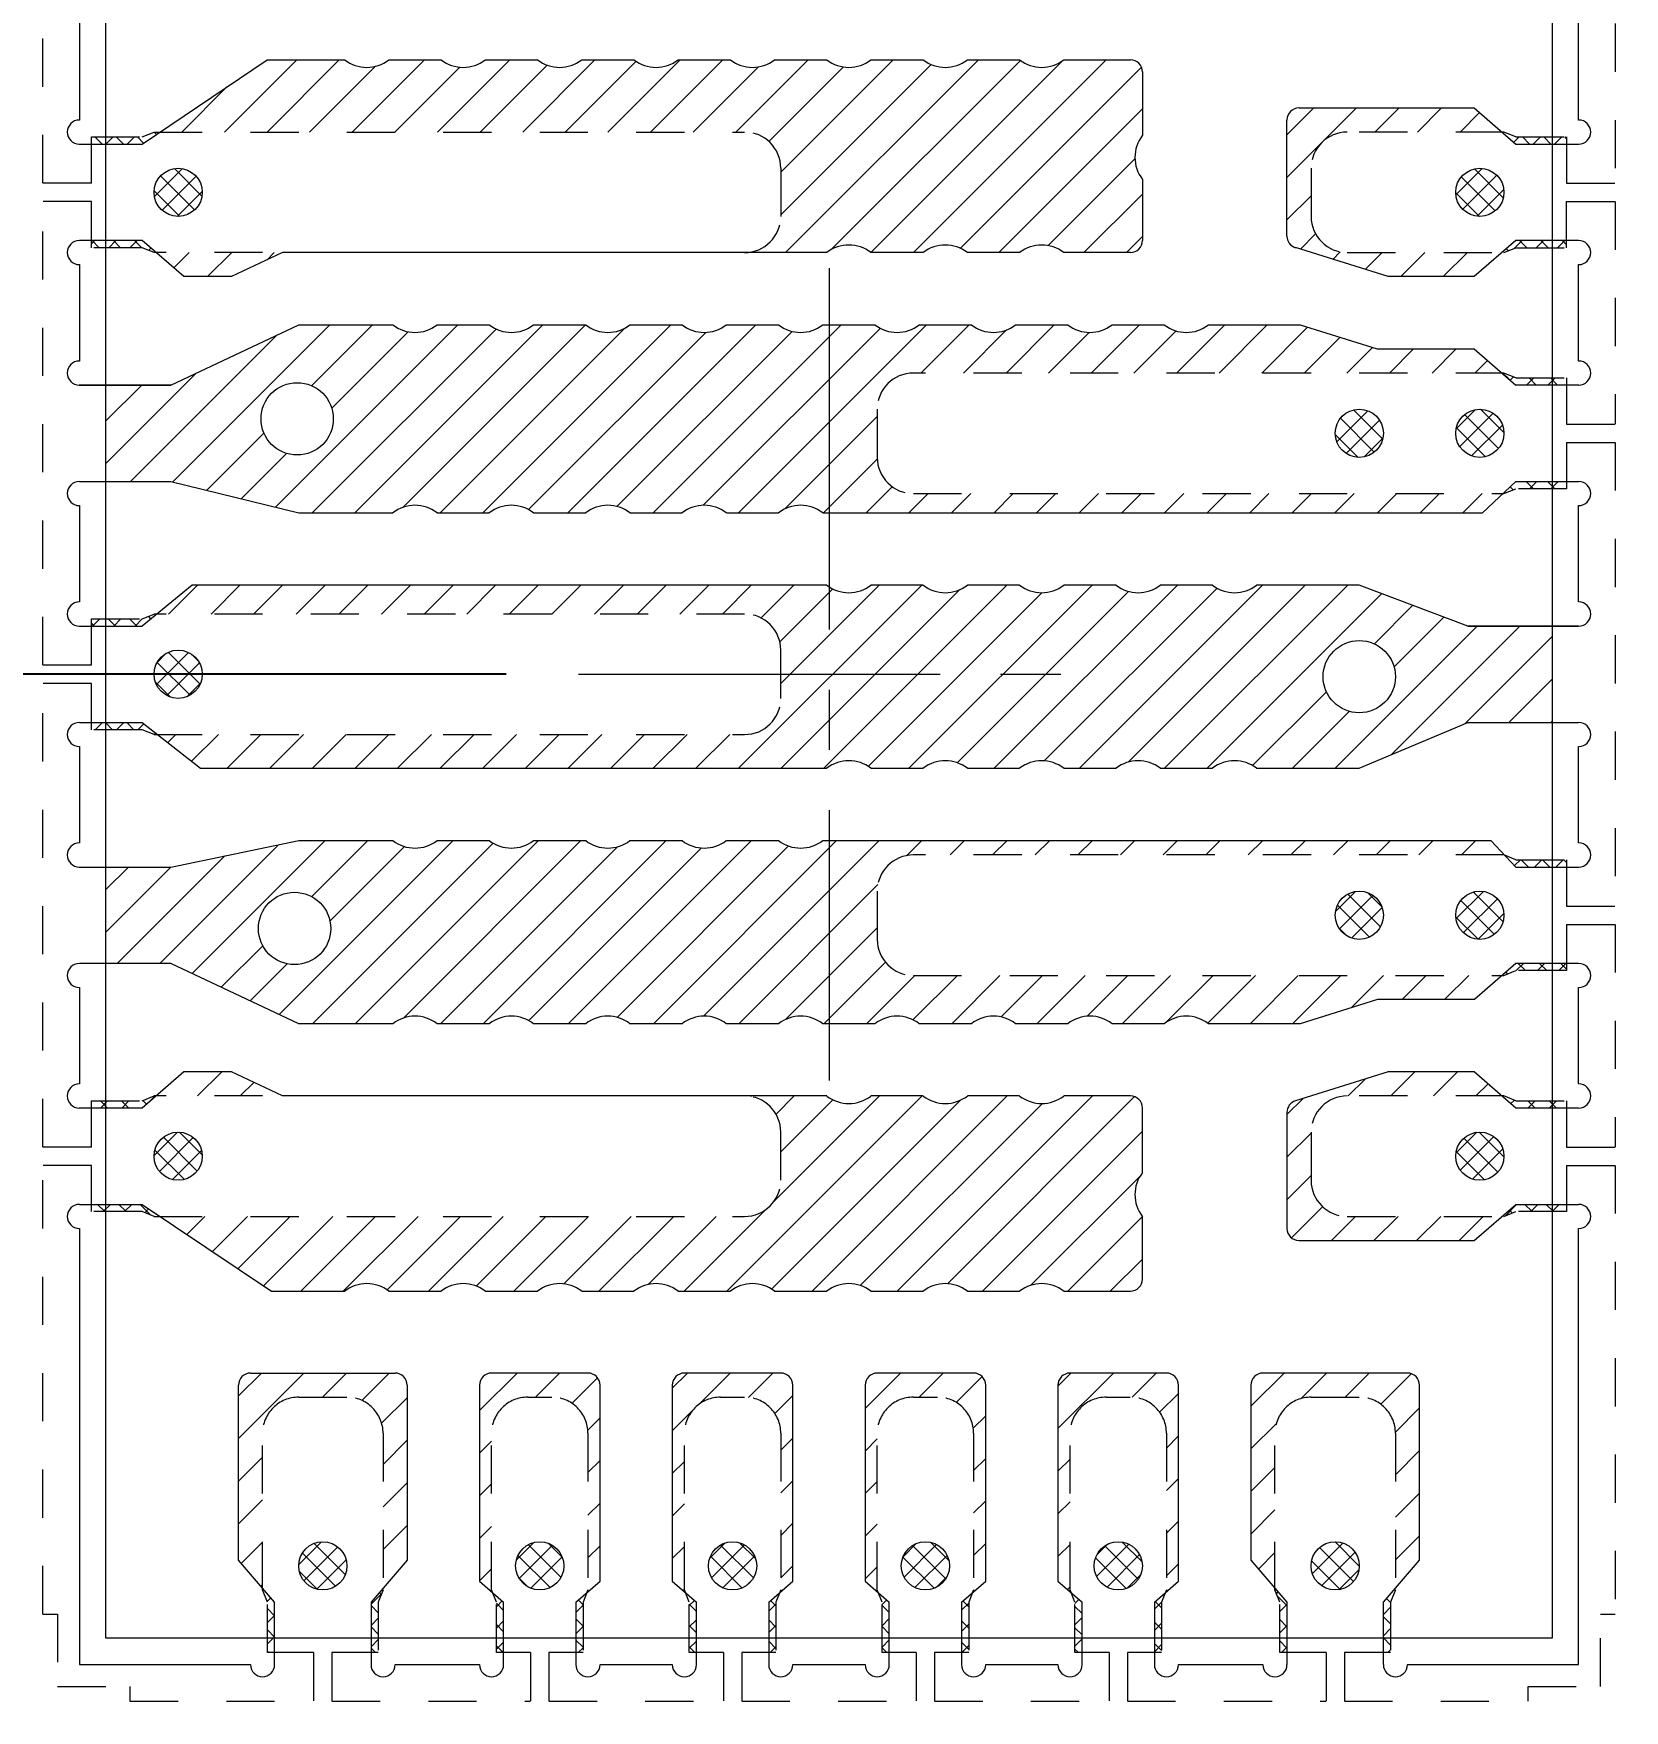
# Model space of a CAD drawing. Extents: x 1532 to 1650, y 120 to 288.
# Drawn here: x 1562.608 to 1565.908, y 214.646 to 218.125 of the extents above; entities that cross this region are included whole.
import ezdxf

# ---------------------------------------------------------------- set-up
doc = ezdxf.new("R2010")
doc.units = 0
doc.header["$MEASUREMENT"] = 0
for name, pattern in [('CENTER', [2, 1.25, -0.25, 0.25, -0.25]), ('CENTER2', [1.125, 0.75, -0.125, 0.125, -0.125]), ('HIDDEN', [0.375, 0.25, -0.125])]:
    doc.linetypes.add(name, pattern=pattern)
for name, color, linetype in [('ETCH', 4, 'Continuous'), ('LFBOTTOM', 4, 'Continuous'), ('LFTOP', 7, 'Continuous'), ('TOP ETCH', 6, 'Continuous'), ('中心线', 1, 'CENTER2'), ('标注', 4, 'Continuous')]:
    doc.layers.add(name, color=color, linetype=linetype)
doc.layers.add('PKG', color=2, linetype='CENTER', lineweight=35)
doc.styles.add('SIMPLEX', font='SIMPLEX')
doc.dimstyles.new('2-0', dxfattribs={"dimtxt": 0.08, "dimasz": 0.12, "dimexe": 0.05, "dimexo": 0.025, "dimgap": 0.025, "dimtad": 0, "dimdec": 3, "dimzin": 1, "dimdsep": 46, "dimtxsty": 'SIMPLEX', "dimcen": 0.05, "dimadec": 0, "dimazin": 0, "dimtfac": 1, "dimtdec": 3, "dimtmove": 0, "dimatfit": 3, "dimfxl": 1, "dimarcsym": 0})

# ---------------------------------------------------------------- blocks, each defined once
blk = doc.blocks.new('*D19')
at = {"layer": 'Defpoints', "color": 0, "transparency": 16777216}
for p in [(1074.8717, -518.0353), (1032.6542, -539.535), (1049.6023, -539.5353)]:
    blk.add_point(p, dxfattribs=at)
at = {"layer": '标注', "color": 0, "lineweight": -2, "transparency": 16777216}
for p, q in [((1033.6542, -539.535), (1032.6542, -539.535)), ((1034.6542, -539.5353), (1033.6542, -539.535)), ((1049.4523, -539.5353), (1034.6542, -539.5353))]:
    blk.add_line(p, q, dxfattribs=at)
at = {"layer": '标注', "color": 0, "lineweight": 0, "transparency": 16777216, "insert": (1028.9327, -539.535), "char_height": 1.5, "attachment_point": 5, "style": 'SIMPLEX'}
blk.add_mtext('21.500', dxfattribs=at)
blk = doc.blocks.new('*D20')
at = {"layer": 'Defpoints', "color": 0, "transparency": 16777216}
for p in [(1074.8717, -518.0353), (1032.6542, -543.835), (1049.6023, -543.8353)]:
    blk.add_point(p, dxfattribs=at)
at = {"layer": '标注', "color": 0, "lineweight": -2, "transparency": 16777216}
for p, q in [((1033.6542, -543.835), (1032.6542, -543.835)), ((1034.6542, -543.8353), (1033.6542, -543.835)), ((1048.6023, -543.8353), (1034.6542, -543.8353))]:
    blk.add_line(p, q, dxfattribs=at)
at = {"layer": '标注', "color": 0, "lineweight": 0, "transparency": 16777216, "insert": (1028.4399, -543.835), "char_height": 1.5, "attachment_point": 5, "style": 'SIMPLEX'}
blk.add_mtext('25.800', dxfattribs=at)

msp = doc.modelspace()

# ---------------------------------------------------------------- hatches: boundary and pattern name
at = {"layer": 'ETCH', "lineweight": 0}
h = msp.add_hatch(dxfattribs=at)
h.set_pattern_fill('ANSI31', color=256, scale=0.5)
h.set_pattern_definition([(45, (-174.51889, -81.7886), (-0.0441941738, 0.0441941738), [])])
h.paths.add_polyline_path([(1562.758, 217.1959), (1562.893, 217.1959), (1563.158, 217.1309), (1563.3534, 217.1309, -0.341037), (1563.4451, 217.1309), (1563.5534, 217.1309, -0.341037), (1563.6451, 217.1309), (1563.7534, 217.1309, -0.341037), (1563.8451, 217.1309), (1563.9534, 217.1309, -0.341037), (1564.0451, 217.1309), (1564.1534, 217.1309, -0.341037), (1564.2451, 217.1309), (1565.6137, 217.1309), (1565.6563, 217.1709), (1564.433, 217.1709, -0.414214), (1564.358, 217.2459), (1564.358, 217.3459, -0.414214), (1564.433, 217.4209), (1565.6541, 217.4209), (1565.5964, 217.4709), (1565.3951, 217.4709), (1565.2353, 217.5209), (1565.0451, 217.5209, -0.341037), (1564.9534, 217.5209), (1564.8451, 217.5209, -0.341037), (1564.7534, 217.5209), (1564.6451, 217.5209, -0.341037), (1564.5534, 217.5209), (1564.4451, 217.5209, -0.341037), (1564.3534, 217.5209), (1564.2451, 217.5209, -0.341037), (1564.1534, 217.5209), (1564.0451, 217.5209, -0.341037), (1563.9534, 217.5209), (1563.8451, 217.5209, -0.341037), (1563.7534, 217.5209), (1563.6451, 217.5209, -0.341037), (1563.5534, 217.5209), (1563.4451, 217.5209, -0.341037), (1563.3534, 217.5209), (1563.158, 217.5209), (1562.893, 217.3959), (1562.758, 217.3959)])
h.paths.add_polyline_path([(1563.2298, 217.3259, 1), (1563.0798, 217.3259, 1)], flags=16)
h.paths.add_polyline_path([(1562.758, 216.1959), (1562.893, 216.1959), (1563.158, 216.0709), (1563.3534, 216.0709, -0.341037), (1563.4451, 216.0709), (1563.5534, 216.0709, -0.341037), (1563.6451, 216.0709), (1563.7534, 216.0709, -0.341037), (1563.8451, 216.0709), (1563.9534, 216.0709, -0.341037), (1564.0451, 216.0709), (1564.1534, 216.0709, -0.341037), (1564.2451, 216.0709), (1564.3534, 216.0709, -0.341037), (1564.4451, 216.0709), (1564.5534, 216.0709, -0.341037), (1564.6451, 216.0709), (1564.7534, 216.0709, -0.341037), (1564.8451, 216.0709), (1564.9534, 216.0709, -0.341037), (1565.0451, 216.0709), (1565.2353, 216.0709), (1565.3957, 216.121), (1565.5967, 216.121), (1565.6542, 216.1709), (1564.433, 216.1709, -0.414214), (1564.358, 216.2459), (1564.358, 216.3459, -0.414214), (1564.433, 216.4209), (1565.658, 216.4209), (1565.6602, 216.42), (1565.631, 216.4509), (1564.2451, 216.4509, -0.341037), (1564.1534, 216.4509), (1564.0451, 216.4509, -0.341037), (1563.9534, 216.4509), (1563.8451, 216.4509, -0.341037), (1563.7534, 216.4509), (1563.6451, 216.4509, -0.341037), (1563.5534, 216.4509), (1563.4451, 216.4509, -0.341037), (1563.3534, 216.4509), (1563.158, 216.4509), (1562.893, 216.3959), (1562.758, 216.3959)])
h.paths.add_polyline_path([(1563.2244, 216.2685, 1), (1563.0744, 216.2685, 1)], flags=16)
h.paths.add_polyline_path([(1564.083, 216.9209, -0.414214), (1564.158, 216.8459), (1564.158, 216.7459, -0.414214), (1564.083, 216.6709), (1562.8649, 216.6709), (1562.9542, 216.6009), (1564.2534, 216.6009, -0.341037), (1564.3451, 216.6009), (1564.4534, 216.6009, -0.341037), (1564.5451, 216.6009), (1564.6534, 216.6009, -0.341037), (1564.7451, 216.6009), (1564.8534, 216.6009, -0.341037), (1564.9451, 216.6009), (1565.0534, 216.6009, -0.341037), (1565.1451, 216.6009), (1565.358, 216.6009), (1565.583, 216.6959), (1565.758, 216.6959), (1565.758, 216.8959), (1565.583, 216.8959), (1565.358, 216.9809), (1565.1451, 216.9809, -0.341037), (1565.0534, 216.9809), (1564.9451, 216.9809, -0.341037), (1564.8534, 216.9809), (1564.7451, 216.9809, -0.341037), (1564.6534, 216.9809), (1564.5451, 216.9809, -0.341037), (1564.4534, 216.9809), (1564.3451, 216.9809, -0.341037), (1564.2534, 216.9809), (1562.9369, 216.9809), (1562.8636, 216.9209)])
h.paths.add_polyline_path([(1565.283, 216.7909, -0.999999), (1565.433, 216.7909, -0.999999)], flags=16)
h.paths.add_polyline_path([(1563.1015, 215.5159), (1563.2534, 215.5159, -0.341037), (1563.3451, 215.5159), (1563.4534, 215.5159, -0.341037), (1563.5451, 215.5159), (1563.6534, 215.5159, -0.341037), (1563.7451, 215.5159), (1563.8534, 215.5159, -0.341037), (1563.9451, 215.5159), (1564.0534, 215.5159, -0.341037), (1564.1451, 215.5159), (1564.2534, 215.5159, -0.341037), (1564.3451, 215.5159), (1564.4534, 215.5159, -0.341037), (1564.5451, 215.5159), (1564.6534, 215.5159, -0.341037), (1564.7451, 215.5159), (1564.8832, 215.5159, 0.414214), (1564.9082, 215.5409), (1564.9082, 215.6704, -0.341037), (1564.9082, 215.7621), (1564.9082, 215.8959, 0.414214), (1564.8832, 215.9209), (1564.7451, 215.9209, -0.341037), (1564.6534, 215.9209), (1564.5451, 215.9209, -0.341037), (1564.4534, 215.9209), (1564.3451, 215.9209, -0.341037), (1564.2534, 215.9209), (1564.083, 215.9209, -0.414214), (1564.158, 215.8459), (1564.158, 215.7459, -0.414214), (1564.083, 215.6709), (1562.8703, 215.6709)])
h.paths.add_polyline_path([(1564.083, 217.9209, -0.414214), (1564.158, 217.8459), (1564.158, 217.7459, -0.413866), (1564.0831, 217.6709), (1564.2534, 217.6709, -0.341037), (1564.3451, 217.6709), (1564.4534, 217.6709, -0.341037), (1564.5451, 217.6709), (1564.6534, 217.6709, -0.341037), (1564.7451, 217.6709), (1564.8832, 217.6709, 0.414214), (1564.9082, 217.6959), (1564.9082, 217.8225, -0.341037), (1564.9082, 217.9142), (1564.9082, 218.0459, 0.414214), (1564.8832, 218.0709), (1564.7451, 218.0709, -0.341037), (1564.6534, 218.0709), (1564.5451, 218.0709, -0.341037), (1564.4534, 218.0709), (1564.3451, 218.0709, -0.341037), (1564.2534, 218.0709), (1564.1451, 218.0709, -0.341037), (1564.0534, 218.0709), (1563.9451, 218.0709, -0.341037), (1563.8534, 218.0709), (1563.7451, 218.0709, -0.341037), (1563.6534, 218.0709), (1563.5451, 218.0709, -0.341037), (1563.4534, 218.0709), (1563.3451, 218.0709, -0.341037), (1563.2534, 218.0709), (1563.0928, 218.0709), (1562.8701, 217.9209)])
h.paths.add_polyline_path([(1563.033, 218.2709, 0.414214), (1563.058, 218.2459), (1563.358, 218.2459, 0.414214), (1563.383, 218.2709), (1563.383, 218.6343), (1563.333, 218.692), (1563.333, 218.3709, -0.414214), (1563.258, 218.2959), (1563.158, 218.2959, -0.414214), (1563.083, 218.3709), (1563.083, 218.692), (1563.033, 218.6343)])
h.paths.add_polyline_path([(1565.133, 218.2709, 0.414214), (1565.158, 218.2459), (1565.458, 218.2459, 0.414214), (1565.483, 218.2709), (1565.483, 218.6343), (1565.433, 218.692), (1565.433, 218.3709, -0.414214), (1565.358, 218.2959), (1565.258, 218.2959, -0.414214), (1565.183, 218.3709), (1565.183, 218.692), (1565.133, 218.6343)])
h.paths.add_polyline_path([(1565.208, 217.9459), (1565.208, 217.7049, 0.327981), (1565.2255, 217.6811), (1565.418, 217.6209), (1565.5964, 217.6209), (1565.6541, 217.6709), (1565.333, 217.6709, -0.414214), (1565.258, 217.7459), (1565.258, 217.8459, -0.414214), (1565.333, 217.9209), (1565.6541, 217.9209), (1565.5964, 217.9709), (1565.233, 217.9709, 0.414214)])
h.paths.add_polyline_path([(1565.208, 215.8868), (1565.208, 215.6459, 0.414214), (1565.233, 215.6209), (1565.5964, 215.6209), (1565.6541, 215.6709), (1565.333, 215.6709, -0.414214), (1565.258, 215.7459), (1565.258, 215.8459, -0.414214), (1565.333, 215.9209), (1565.6541, 215.9209), (1565.5964, 215.9709), (1565.418, 215.9709), (1565.2255, 215.9107, 0.327981)])
h.paths.add_polyline_path([(1565.133, 215.3209), (1565.133, 214.9575), (1565.183, 214.8997), (1565.183, 215.2209, -0.414214), (1565.258, 215.2959), (1565.358, 215.2959, -0.414214), (1565.433, 215.2209), (1565.433, 214.8997), (1565.483, 214.9575), (1565.483, 215.3209, 0.414214), (1565.458, 215.3459), (1565.158, 215.3459, 0.414214)])
h.paths.add_polyline_path([(1563.033, 215.3209), (1563.033, 214.9575), (1563.083, 214.8997), (1563.083, 215.2209, -0.414214), (1563.158, 215.2959), (1563.258, 215.2959, -0.414214), (1563.333, 215.2209), (1563.333, 214.8997), (1563.383, 214.9575), (1563.383, 215.3209, 0.414214), (1563.358, 215.3459), (1563.058, 215.3459, 0.414214)])
h.paths.add_polyline_path([(1563.933, 218.2709, 0.414214), (1563.958, 218.2459), (1564.158, 218.2459, 0.414214), (1564.183, 218.2709), (1564.183, 218.6776), (1564.1559, 218.701), (1564.158, 218.6959), (1564.158, 218.3709, -0.414214), (1564.083, 218.2959), (1564.033, 218.2959, -0.414214), (1563.958, 218.3709), (1563.958, 218.6959), (1563.96, 218.701), (1563.933, 218.6776)])
h.paths.add_polyline_path([(1564.333, 218.2709, 0.414214), (1564.358, 218.2459), (1564.558, 218.2459, 0.414214), (1564.583, 218.2709), (1564.583, 218.6776), (1564.5559, 218.701), (1564.558, 218.6959), (1564.558, 218.3709, -0.414214), (1564.483, 218.2959), (1564.433, 218.2959, -0.414214), (1564.358, 218.3709), (1564.358, 218.6959), (1564.36, 218.701), (1564.333, 218.6776)])
h.paths.add_polyline_path([(1564.333, 215.3209), (1564.333, 214.9142), (1564.36, 214.8907), (1564.358, 214.8959), (1564.358, 215.2209, -0.414214), (1564.433, 215.2959), (1564.483, 215.2959, -0.414214), (1564.558, 215.2209), (1564.558, 214.8959), (1564.5559, 214.8907), (1564.583, 214.9142), (1564.583, 215.3209, 0.414214), (1564.558, 215.3459), (1564.358, 215.3459, 0.414214)])
h.paths.add_polyline_path([(1563.533, 218.6776), (1563.533, 218.2709, 0.414214), (1563.558, 218.2459), (1563.758, 218.2459, 0.414214), (1563.783, 218.2709), (1563.783, 218.6776), (1563.7559, 218.701), (1563.758, 218.6959), (1563.758, 218.3709, -0.414214), (1563.683, 218.2959), (1563.633, 218.2959, -0.414214), (1563.558, 218.3709), (1563.558, 218.6959), (1563.56, 218.701)])
h.paths.add_polyline_path([(1564.733, 218.2709, 0.414214), (1564.758, 218.2459), (1564.958, 218.2459, 0.414214), (1564.983, 218.2709), (1564.983, 218.6776), (1564.9559, 218.701), (1564.958, 218.6959), (1564.958, 218.3709, -0.414214), (1564.883, 218.2959), (1564.833, 218.2959, -0.414214), (1564.758, 218.3709), (1564.758, 218.6959), (1564.76, 218.701), (1564.733, 218.6776)])
h.paths.add_polyline_path([(1564.733, 215.3209), (1564.733, 214.9142), (1564.76, 214.8907), (1564.758, 214.8959), (1564.758, 215.2209, -0.414214), (1564.833, 215.2959), (1564.883, 215.2959, -0.414214), (1564.958, 215.2209), (1564.958, 214.8959), (1564.9559, 214.8907), (1564.983, 214.9142), (1564.983, 215.3209, 0.414214), (1564.958, 215.3459), (1564.758, 215.3459, 0.414214)])
h.paths.add_polyline_path([(1563.933, 215.3209), (1563.933, 214.9142), (1563.96, 214.8907), (1563.958, 214.8959), (1563.958, 215.2209, -0.414214), (1564.033, 215.2959), (1564.083, 215.2959, -0.414214), (1564.158, 215.2209), (1564.158, 214.8959), (1564.1559, 214.8907), (1564.183, 214.9142), (1564.183, 215.3209, 0.414214), (1564.158, 215.3459), (1563.958, 215.3459, 0.414214)])
h.paths.add_polyline_path([(1563.533, 215.3209), (1563.533, 214.9142), (1563.56, 214.8907), (1563.558, 214.8959), (1563.558, 215.2209, -0.414214), (1563.633, 215.2959), (1563.683, 215.2959, -0.414214), (1563.758, 215.2209), (1563.758, 214.8959), (1563.7559, 214.8907), (1563.783, 214.9142), (1563.783, 215.3209, 0.414214), (1563.758, 215.3459), (1563.558, 215.3459, 0.414214)])
h.paths.add_polyline_path([(1562.9196, 217.6209), (1563.0184, 217.6209), (1563.1244, 217.6709), (1562.8619, 217.6709)])
h.paths.add_polyline_path([(1563.1244, 215.9209), (1563.0184, 215.9709), (1562.9196, 215.9709), (1562.8619, 215.9209), (1563.1244, 215.9209)])
at = {"layer": 'TOP ETCH', "lineweight": 0}
h = msp.add_hatch(dxfattribs=at)
h.set_pattern_fill('ANSI37', color=6, scale=0.25)
h.set_pattern_definition([(45, (-174.51889, -81.7886), (-0.0220970869, 0.0220970869), []), (135, (-174.51889, -81.7886), (-0.0220970869, -0.0220970869), [])])
h.paths.add_polyline_path([(1562.728, 216.6809), (1562.833, 216.6809), (1562.858, 216.6709), (1562.8649, 216.6709), (1562.833, 216.6959), (1562.728, 216.6959)])
h.paths.add_polyline_path([(1563.083, 214.8959), (1563.093, 214.8709), (1563.093, 214.7659), (1563.108, 214.7659), (1563.108, 214.8709), (1563.083, 214.8997)])
h.paths.add_polyline_path([(1565.423, 214.7659), (1565.423, 214.8709), (1565.433, 214.8959), (1565.433, 214.8997), (1565.408, 214.8709), (1565.408, 214.7659)])
h.paths.add_polyline_path([(1565.408, 218.7209), (1565.433, 218.692), (1565.433, 218.6959), (1565.423, 218.7209), (1565.423, 218.8259), (1565.408, 218.8259)])
h.paths.add_polyline_path([(1563.108, 218.7209), (1563.108, 218.8259), (1563.093, 218.8259), (1563.093, 218.7209), (1563.083, 218.6959), (1563.083, 218.692)])
h.paths.add_polyline_path([(1562.833, 217.8959), (1562.8701, 217.9209), (1562.858, 217.9209), (1562.833, 217.9109), (1562.728, 217.9109), (1562.728, 217.8959)])
h.paths.add_polyline_path([(1562.728, 215.6809), (1562.833, 215.6809), (1562.858, 215.6709), (1562.8703, 215.6709), (1562.833, 215.6959), (1562.728, 215.6959)])
h.paths.add_polyline_path([(1562.833, 216.8959), (1562.8636, 216.9209), (1562.858, 216.9209), (1562.833, 216.9109), (1562.728, 216.9109), (1562.728, 216.8959), (1562.833, 216.8959)])
h.paths.add_polyline_path([(1565.683, 215.8959), (1565.788, 215.8959), (1565.788, 215.9109), (1565.683, 215.9109), (1565.658, 215.9209), (1565.6541, 215.9209)])
h.paths.add_polyline_path([(1565.658, 217.6709), (1565.683, 217.6809), (1565.788, 217.6809), (1565.788, 217.6959), (1565.683, 217.6959), (1565.6541, 217.6709)])
h.paths.add_polyline_path([(1562.728, 217.6809), (1562.833, 217.6809), (1562.858, 217.6709), (1562.8619, 217.6709), (1562.833, 217.6959), (1562.728, 217.6959)])
h.paths.add_polyline_path([(1562.833, 215.8959), (1562.8619, 215.9209), (1562.858, 215.9209), (1562.833, 215.9109), (1562.728, 215.9109), (1562.728, 215.8959)])
h.paths.add_polyline_path([(1563.323, 214.7659), (1563.323, 214.8709), (1563.333, 214.8959), (1563.333, 214.8997), (1563.308, 214.8709), (1563.308, 214.7659)])
h.paths.add_polyline_path([(1565.658, 215.6709), (1565.683, 215.6809), (1565.788, 215.6809), (1565.788, 215.6959), (1565.683, 215.6959), (1565.6541, 215.6709)])
h.paths.add_polyline_path([(1565.183, 214.8959), (1565.193, 214.8709), (1565.193, 214.7659), (1565.208, 214.7659), (1565.208, 214.8709), (1565.183, 214.8997)])
h.paths.add_polyline_path([(1565.658, 216.1709), (1565.683, 216.1809), (1565.788, 216.1809), (1565.788, 216.1959), (1565.683, 216.1959), (1565.6542, 216.1709)])
h.paths.add_polyline_path([(1565.683, 217.3959), (1565.788, 217.3959), (1565.788, 217.4109), (1565.683, 217.4109), (1565.658, 217.4209), (1565.6541, 217.4209)])
h.paths.add_polyline_path([(1565.683, 217.8959), (1565.788, 217.8959), (1565.788, 217.9109), (1565.683, 217.9109), (1565.658, 217.9209), (1565.6541, 217.9209)])
h.paths.add_polyline_path([(1565.658, 217.1709), (1565.683, 217.1809), (1565.788, 217.1809), (1565.788, 217.1959), (1565.683, 217.1959), (1565.6563, 217.1709)])
h.paths.add_polyline_path([(1565.208, 218.7209), (1565.208, 218.8259), (1565.193, 218.8259), (1565.193, 218.7209), (1565.183, 218.6959), (1565.183, 218.692)])
h.paths.add_polyline_path([(1563.308, 218.7209), (1563.333, 218.692), (1563.333, 218.6959), (1563.323, 218.7209), (1563.323, 218.8259), (1563.308, 218.8259)])
h.paths.add_polyline_path([(1565.683, 216.3959), (1565.788, 216.3959), (1565.788, 216.4109), (1565.683, 216.4109), (1565.6602, 216.42)])
h.paths.add_polyline_path([(1563.748, 214.7659), (1563.748, 214.8709), (1563.7559, 214.8907), (1563.733, 214.8709), (1563.733, 214.7659)])
h.paths.add_polyline_path([(1564.368, 214.8709), (1564.368, 214.7659), (1564.383, 214.7659), (1564.383, 214.8709), (1564.36, 214.8907)])
h.paths.add_polyline_path([(1564.768, 214.8709), (1564.768, 214.7659), (1564.783, 214.7659), (1564.783, 214.8709), (1564.76, 214.8907)])
h.paths.add_polyline_path([(1564.948, 214.7659), (1564.948, 214.8709), (1564.9559, 214.8907), (1564.933, 214.8709), (1564.933, 214.7659)])
h.paths.add_polyline_path([(1564.933, 218.7209), (1564.9559, 218.701), (1564.948, 218.7209), (1564.948, 218.8259), (1564.933, 218.8259), (1564.933, 218.7209)])
h.paths.add_polyline_path([(1563.568, 214.8709), (1563.568, 214.7659), (1563.583, 214.7659), (1563.583, 214.8709), (1563.56, 214.8907)])
h.paths.add_polyline_path([(1564.783, 218.7209), (1564.783, 218.8259), (1564.768, 218.8259), (1564.768, 218.7209), (1564.76, 218.701)])
h.paths.add_polyline_path([(1564.148, 214.7659), (1564.148, 214.8709), (1564.1559, 214.8907), (1564.133, 214.8709), (1564.133, 214.7659)])
h.paths.add_polyline_path([(1563.968, 214.8709), (1563.968, 214.7659), (1563.983, 214.7659), (1563.983, 214.8709), (1563.96, 214.8907)])
h.paths.add_polyline_path([(1564.133, 218.7209), (1564.1559, 218.701), (1564.148, 218.7209), (1564.148, 218.8259), (1564.133, 218.8259)])
h.paths.add_polyline_path([(1563.733, 218.7209), (1563.7559, 218.701), (1563.748, 218.7209), (1563.748, 218.8259), (1563.733, 218.8259)])
h.paths.add_polyline_path([(1564.548, 214.7659), (1564.548, 214.8709), (1564.5559, 214.8907), (1564.533, 214.8709), (1564.533, 214.7659)])
h.paths.add_polyline_path([(1564.383, 218.7209), (1564.383, 218.8259), (1564.368, 218.8259), (1564.368, 218.7209), (1564.36, 218.701)])
h.paths.add_polyline_path([(1563.583, 218.7209), (1563.583, 218.8259), (1563.568, 218.8259), (1563.568, 218.7209), (1563.56, 218.701)])
h.paths.add_polyline_path([(1564.533, 218.7209), (1564.5559, 218.701), (1564.548, 218.7209), (1564.548, 218.8259), (1564.533, 218.8259)])
h.paths.add_polyline_path([(1563.983, 218.7209), (1563.983, 218.8259), (1563.968, 218.8259), (1563.968, 218.7209), (1563.96, 218.701)])
h = msp.add_hatch(dxfattribs=at)
h.set_pattern_fill('ANSI37', color=6, scale=0.25)
h.set_pattern_definition([(45, (1308.239652, 214.544428), (-0.022097087, 0.022097087), []), (135, (1308.239652, 214.544428), (-0.022097087, -0.022097087), [])])
h.paths.add_polyline_path([(1565.658, 217.7959, 1), (1565.558, 217.7959, 1)])
h.paths.add_polyline_path([(1565.658, 217.2959, 1), (1565.558, 217.2959, 1)])
h.paths.add_polyline_path([(1565.408, 217.2959, 1), (1565.308, 217.2959, 1)])
h.paths.add_polyline_path([(1565.658, 216.2959, 1), (1565.558, 216.2959, 1)])
h.paths.add_polyline_path([(1563.258, 218.6459, 1), (1563.158, 218.6459, 1)])
h.paths.add_polyline_path([(1564.108, 218.6459, 1), (1564.008, 218.6459, 1)])
h.paths.add_polyline_path([(1564.508, 218.6459, 1), (1564.408, 218.6459, 1)])
h.paths.add_polyline_path([(1562.958, 217.7959, 1), (1562.858, 217.7959, 1)])
h.paths.add_polyline_path([(1565.408, 216.2959, 1), (1565.308, 216.2959, 1)])
h.paths.add_polyline_path([(1564.108, 214.9459, 1), (1564.008, 214.9459, 1)])
h.paths.add_polyline_path([(1564.508, 214.9459, 1), (1564.408, 214.9459, 1)])
h.paths.add_polyline_path([(1563.708, 218.6459, 1), (1563.608, 218.6459, 1)])
h.paths.add_polyline_path([(1564.908, 218.6459, 1), (1564.808, 218.6459, 1)])
h.paths.add_polyline_path([(1565.358, 218.6459, 1), (1565.258, 218.6459, 1)])
h.paths.add_polyline_path([(1564.908, 214.9459, 1), (1564.808, 214.9459, 1)])
h.paths.add_polyline_path([(1562.958, 216.7959, 1), (1562.858, 216.7959, 1)])
h.paths.add_polyline_path([(1565.358, 214.9459, 1), (1565.258, 214.9459, 1)])
h.paths.add_polyline_path([(1565.658, 215.7959, 1), (1565.558, 215.7959, 1)])
h.paths.add_polyline_path([(1562.958, 215.7959, 1), (1562.858, 215.7959, 1)])
h.paths.add_polyline_path([(1563.708, 214.9459, 1), (1563.608, 214.9459, 1)])
h.paths.add_polyline_path([(1563.258, 214.9459, 1), (1563.158, 214.9459, 1)])

# ---------------------------------------------------------------- linework, layer by layer
at = {"layer": 'LFBOTTOM', "linetype": 'HIDDEN', "lineweight": 0, "ltscale": 0.2}
for p, q in [((1562.627, 217.8149), (1562.627, 218.7459)), ((1565.889, 218.7459), (1565.889, 217.8149)), ((1562.833, 217.9109), (1562.858, 217.9209)), ((1562.858, 217.9209), (1564.083, 217.9209)), ((1565.658, 217.9209), (1565.333, 217.9209)), ((1565.683, 217.9109), (1565.658, 217.9209)), ((1564.158, 217.8459), (1564.158, 217.7459)), ((1565.258, 217.8459), (1565.258, 217.7459)), ((1562.728, 217.8149), (1562.627, 217.8149)), ((1565.788, 217.8149), (1565.889, 217.8149)), ((1562.627, 216.8149), (1562.627, 217.7769)), ((1562.728, 217.7769), (1562.627, 217.7769)), ((1565.788, 217.7769), (1565.889, 217.7769)), ((1565.889, 217.7769), (1565.889, 217.3149)), ((1562.858, 217.6709), (1562.833, 217.6809)), ((1565.658, 217.6709), (1565.683, 217.6809)), ((1564.083, 217.6709), (1562.858, 217.6709)), ((1565.333, 217.6709), (1565.658, 217.6709)), ((1565.658, 217.4209), (1564.433, 217.4209)), ((1565.683, 217.4109), (1565.658, 217.4209)), ((1564.358, 217.3459), (1564.358, 217.2459)), ((1565.788, 217.3149), (1565.889, 217.3149)), ((1565.788, 217.2769), (1565.889, 217.2769)), ((1565.889, 217.2769), (1565.889, 216.3149)), ((1564.433, 217.1709), (1565.658, 217.1709)), ((1565.658, 217.1709), (1565.683, 217.1809)), ((1562.833, 216.9109), (1562.858, 216.9209)), ((1564.083, 216.9209), (1562.858, 216.9209)), ((1564.158, 216.7459), (1564.158, 216.8459)), ((1562.728, 216.8149), (1562.627, 216.8149)), ((1562.627, 215.8149), (1562.627, 216.7769)), ((1562.728, 216.7769), (1562.627, 216.7769)), ((1562.858, 216.6709), (1562.833, 216.6809)), ((1562.858, 216.6709), (1564.083, 216.6709)), ((1565.658, 216.4209), (1564.433, 216.4209)), ((1565.683, 216.4109), (1565.658, 216.4209)), ((1564.358, 216.3459), (1564.358, 216.2459)), ((1565.788, 216.3149), (1565.889, 216.3149)), ((1565.788, 216.2769), (1565.889, 216.2769)), ((1565.889, 216.2769), (1565.889, 215.8149)), ((1565.658, 216.1709), (1565.683, 216.1809)), ((1564.433, 216.1709), (1565.658, 216.1709)), ((1562.833, 215.9109), (1562.858, 215.9209)), ((1564.083, 215.9209), (1562.858, 215.9209)), ((1565.658, 215.9209), (1565.333, 215.9209)), ((1565.683, 215.9109), (1565.658, 215.9209)), ((1564.158, 215.7459), (1564.158, 215.8459)), ((1565.258, 215.8459), (1565.258, 215.7459)), ((1562.728, 215.8149), (1562.627, 215.8149)), ((1562.728, 215.8149), (1562.627, 215.8149)), ((1565.788, 215.8149), (1565.889, 215.8149)), ((1562.627, 214.8459), (1562.627, 215.7769)), ((1562.728, 215.7769), (1562.627, 215.7769)), ((1562.728, 215.7769), (1562.627, 215.7769)), ((1565.788, 215.7769), (1565.889, 215.7769)), ((1565.889, 215.7769), (1565.889, 214.8459)), ((1562.858, 215.6709), (1562.833, 215.6809)), ((1562.858, 215.6709), (1564.083, 215.6709)), ((1565.333, 215.6709), (1565.658, 215.6709)), ((1565.658, 215.6709), (1565.683, 215.6809)), ((1563.189, 214.7659), (1563.189, 214.6649)), ((1563.227, 214.7659), (1563.227, 214.6649)), ((1563.639, 214.7659), (1563.639, 214.6649)), ((1563.677, 214.7659), (1563.677, 214.6649)), ((1564.039, 214.7659), (1564.039, 214.6649)), ((1564.077, 214.7659), (1564.077, 214.6649)), ((1564.439, 214.7659), (1564.439, 214.6649)), ((1564.477, 214.7659), (1564.477, 214.6649)), ((1564.839, 214.7659), (1564.839, 214.6649)), ((1564.877, 214.7659), (1564.877, 214.6649)), ((1565.289, 214.7659), (1565.289, 214.6649)), ((1565.327, 214.7659), (1565.327, 214.6649)), ((1562.808, 214.6649), (1563.189, 214.6649)), ((1563.227, 214.6649), (1563.639, 214.6649)), ((1563.677, 214.6649), (1564.039, 214.6649)), ((1564.077, 214.6649), (1564.439, 214.6649)), ((1564.477, 214.6649), (1564.839, 214.6649)), ((1564.877, 214.6649), (1565.289, 214.6649)), ((1565.327, 214.6649), (1565.708, 214.6649))]:
    msp.add_line(p, q, dxfattribs=at)
for points in [[(1562.728, 217.8149), (1562.728, 217.9109), (1562.833, 217.9109)], [(1565.683, 217.9109), (1565.788, 217.9109), (1565.788, 217.8149)], [(1562.833, 217.6809), (1562.728, 217.6809), (1562.728, 217.7769)], [(1565.683, 217.6809), (1565.788, 217.6809), (1565.788, 217.7769)], [(1565.683, 217.4109), (1565.788, 217.4109), (1565.788, 217.3149)], [(1565.788, 217.2769), (1565.788, 217.1809), (1565.683, 217.1809)], [(1562.728, 216.8149), (1562.728, 216.9109), (1562.833, 216.9109)], [(1562.833, 216.6809), (1562.728, 216.6809), (1562.728, 216.7769)], [(1565.683, 216.4109), (1565.788, 216.4109), (1565.788, 216.3149)], [(1565.788, 216.2769), (1565.788, 216.1809), (1565.683, 216.1809)], [(1562.728, 215.8149), (1562.728, 215.9109), (1562.833, 215.9109)], [(1565.683, 215.9109), (1565.788, 215.9109), (1565.788, 215.8149)], [(1562.833, 215.6809), (1562.728, 215.6809), (1562.728, 215.7769)], [(1565.788, 215.7769), (1565.788, 215.6809), (1565.683, 215.6809)], [(1562.627, 214.8459), (1562.658, 214.8459), (1562.658, 214.6959), (1562.808, 214.6959), (1562.808, 214.6649)], [(1565.708, 214.6649), (1565.708, 214.6959), (1565.858, 214.6959), (1565.858, 214.8459), (1565.889, 214.8459)]]:
    msp.add_lwpolyline(points, dxfattribs=at)
for points in [[(1563.189, 214.7659), (1563.093, 214.7659), (1563.093, 214.8709), (1563.083, 214.8959), (1563.083, 215.2209, -0.414214), (1563.158, 215.2959), (1563.258, 215.2959, -0.414214), (1563.333, 215.2209), (1563.333, 214.8959), (1563.323, 214.8709), (1563.323, 214.7659), (1563.227, 214.7659)], [(1563.639, 214.7659), (1563.568, 214.7659), (1563.568, 214.8709), (1563.558, 214.8959), (1563.558, 215.2209, -0.414214), (1563.633, 215.2959), (1563.683, 215.2959, -0.414214), (1563.758, 215.2209), (1563.758, 214.8959), (1563.748, 214.8709), (1563.748, 214.7659), (1563.677, 214.7659)], [(1564.039, 214.7659), (1563.968, 214.7659), (1563.968, 214.8709), (1563.958, 214.8959), (1563.958, 215.2209, -0.414214), (1564.033, 215.2959), (1564.083, 215.2959, -0.414214), (1564.158, 215.2209), (1564.158, 214.8959), (1564.148, 214.8709), (1564.148, 214.7659), (1564.077, 214.7659)], [(1564.439, 214.7659), (1564.368, 214.7659), (1564.368, 214.8709), (1564.358, 214.8959), (1564.358, 215.2209, -0.414214), (1564.433, 215.2959), (1564.483, 215.2959, -0.414214), (1564.558, 215.2209), (1564.558, 214.8959), (1564.548, 214.8709), (1564.548, 214.7659), (1564.477, 214.7659)], [(1564.839, 214.7659), (1564.768, 214.7659), (1564.768, 214.8709), (1564.758, 214.8959), (1564.758, 215.2209, -0.414214), (1564.833, 215.2959), (1564.883, 215.2959, -0.414214), (1564.958, 215.2209), (1564.958, 214.8959), (1564.948, 214.8709), (1564.948, 214.7659), (1564.877, 214.7659)], [(1565.289, 214.7659), (1565.193, 214.7659), (1565.193, 214.8709), (1565.183, 214.8959), (1565.183, 215.2209, -0.414214), (1565.258, 215.2959), (1565.358, 215.2959, -0.414214), (1565.433, 215.2209), (1565.433, 214.8959), (1565.423, 214.8709), (1565.423, 214.7659), (1565.327, 214.7659)]]:
    msp.add_lwpolyline(points, format="xyb", dxfattribs=at)
for centre, start, end in [((1564.083, 217.8459), 0, 90), ((1565.333, 217.8459), 90, 180), ((1564.083, 217.7459), 270, 0), ((1565.333, 217.7459), 180, 270), ((1564.433, 217.3459), 90, 180), ((1564.433, 217.2459), 180, 270), ((1564.083, 216.8459), 0, 90), ((1564.083, 216.7459), 270, 0), ((1564.433, 216.3459), 90, 180), ((1564.433, 216.2459), 180, 270), ((1564.083, 215.8459), 0, 90), ((1565.333, 215.8459), 90, 180), ((1564.083, 215.7459), 270, 0), ((1565.333, 215.7459), 180, 270)]:
    msp.add_arc(centre, 0.075, start, end, dxfattribs=at)
at = {"layer": 'LFTOP', "lineweight": 0}
for p, q in [((1562.703, 218.8509), (1562.703, 217.9459)), ((1562.833, 217.8959), (1563.0928, 218.0709)), ((1563.0928, 218.0709), (1563.2534, 218.0709)), ((1563.3451, 218.0709), (1563.4534, 218.0709)), ((1563.5451, 218.0709), (1563.6534, 218.0709)), ((1563.7451, 218.0709), (1563.8534, 218.0709)), ((1563.9451, 218.0709), (1564.0534, 218.0709)), ((1564.1451, 218.0709), (1564.2534, 218.0709)), ((1564.3451, 218.0709), (1564.4534, 218.0709)), ((1564.5451, 218.0709), (1564.6534, 218.0709)), ((1564.7451, 218.0709), (1564.8832, 218.0709)), ((1564.9082, 218.0459), (1564.9082, 217.9142)), ((1565.233, 217.9709), (1565.5964, 217.9709)), ((1565.5964, 217.9709), (1565.683, 217.8959)), ((1565.208, 217.7049), (1565.208, 217.9459)), ((1562.7029, 217.8959), (1562.833, 217.8959)), ((1565.683, 217.8959), (1565.8131, 217.8959)), ((1564.9082, 217.8225), (1564.9082, 217.6959)), ((1562.833, 217.6959), (1562.703, 217.6959)), ((1562.9196, 217.6209), (1562.833, 217.6959)), ((1565.418, 217.6209), (1565.2255, 217.6811)), ((1565.683, 217.6959), (1565.5964, 217.6209)), ((1565.813, 217.6959), (1565.683, 217.6959)), ((1562.703, 217.6459), (1562.703, 217.4459)), ((1563.1244, 217.6709), (1563.0184, 217.6209)), ((1564.2534, 217.6709), (1563.1244, 217.6709)), ((1564.4534, 217.6709), (1564.3451, 217.6709)), ((1564.6534, 217.6709), (1564.5451, 217.6709)), ((1564.8832, 217.6709), (1564.7451, 217.6709)), ((1563.0184, 217.6209), (1562.9196, 217.6209)), ((1565.5964, 217.6209), (1565.418, 217.6209)), ((1562.893, 217.3959), (1563.158, 217.5209)), ((1563.158, 217.5209), (1563.3534, 217.5209)), ((1563.4451, 217.5209), (1563.5534, 217.5209)), ((1563.6451, 217.5209), (1563.7534, 217.5209)), ((1563.8451, 217.5209), (1563.9534, 217.5209)), ((1564.0451, 217.5209), (1564.1534, 217.5209)), ((1564.2451, 217.5209), (1564.3534, 217.5209)), ((1564.4451, 217.5209), (1564.5534, 217.5209)), ((1564.6451, 217.5209), (1564.7534, 217.5209)), ((1564.8451, 217.5209), (1564.9534, 217.5209)), ((1565.0451, 217.5209), (1565.2353, 217.5209)), ((1565.2353, 217.5209), (1565.3951, 217.4709)), ((1565.3951, 217.4709), (1565.5964, 217.4709)), ((1565.5964, 217.4709), (1565.683, 217.3959)), ((1562.8936, 217.3959), (1562.7029, 217.3959)), ((1562.7029, 217.3959), (1562.893, 217.3959)), ((1565.8131, 217.3959), (1565.683, 217.3959)), ((1562.703, 217.1959), (1562.893, 217.1959)), ((1562.703, 217.1459), (1562.703, 216.9459)), ((1562.9369, 216.9809), (1562.833, 216.8959)), ((1564.2534, 216.9809), (1562.9369, 216.9809)), ((1564.4534, 216.9809), (1564.3451, 216.9809)), ((1564.6534, 216.9809), (1564.5451, 216.9809)), ((1564.8534, 216.9809), (1564.7451, 216.9809)), ((1565.0534, 216.9809), (1564.9451, 216.9809)), ((1565.358, 216.9809), (1565.1451, 216.9809)), ((1565.583, 216.8959), (1565.358, 216.9809)), ((1562.7029, 216.8959), (1562.833, 216.8959)), ((1565.583, 216.8959), (1565.813, 216.8959)), ((1565.813, 216.8959), (1565.583, 216.8959)), ((1562.703, 216.6959), (1562.833, 216.6959)), ((1562.833, 216.6959), (1562.9542, 216.6009)), ((1565.358, 216.6009), (1565.583, 216.6959)), ((1565.583, 216.6959), (1565.813, 216.6959)), ((1562.703, 216.6459), (1562.703, 216.4459)), ((1562.893, 216.1959), (1562.703, 216.1959)), ((1563.158, 216.0709), (1562.893, 216.1959)), ((1565.683, 216.1959), (1565.5967, 216.121)), ((1565.813, 216.1959), (1565.683, 216.1959)), ((1565.3957, 216.121), (1565.2353, 216.0709)), ((1565.5967, 216.121), (1565.3957, 216.121)), ((1563.3534, 216.0709), (1563.158, 216.0709)), ((1563.5534, 216.0709), (1563.4451, 216.0709)), ((1563.7534, 216.0709), (1563.6451, 216.0709)), ((1563.9534, 216.0709), (1563.8451, 216.0709)), ((1564.1534, 216.0709), (1564.0451, 216.0709)), ((1564.3534, 216.0709), (1564.2451, 216.0709)), ((1564.5534, 216.0709), (1564.4451, 216.0709)), ((1564.7534, 216.0709), (1564.6451, 216.0709)), ((1564.9534, 216.0709), (1564.8451, 216.0709)), ((1565.2353, 216.0709), (1565.0451, 216.0709)), ((1562.9196, 215.9709), (1562.833, 215.8959)), ((1563.0184, 215.9709), (1562.9196, 215.9709)), ((1563.1244, 215.9209), (1563.0184, 215.9709)), ((1565.418, 215.9709), (1565.2255, 215.9107)), ((1565.5964, 215.9709), (1565.418, 215.9709)), ((1565.683, 215.8959), (1565.5964, 215.9709)), ((1564.2534, 215.9209), (1563.1244, 215.9209)), ((1564.4534, 215.9209), (1564.3451, 215.9209)), ((1564.6534, 215.9209), (1564.5451, 215.9209)), ((1564.8832, 215.9209), (1564.7451, 215.9209)), ((1562.833, 215.8959), (1562.7029, 215.8959)), ((1564.9082, 215.7621), (1564.9082, 215.8959)), ((1565.208, 215.8868), (1565.208, 215.6459)), ((1565.813, 215.8959), (1565.683, 215.8959)), ((1562.703, 215.6959), (1562.833, 215.6959)), ((1562.833, 215.6959), (1563.1015, 215.5159)), ((1565.5964, 215.6209), (1565.683, 215.6959)), ((1565.683, 215.6959), (1565.813, 215.6959)), ((1564.9082, 215.5409), (1564.9082, 215.6704)), ((1565.233, 215.6209), (1565.5964, 215.6209)), ((1563.1015, 215.5159), (1563.2534, 215.5159)), ((1563.3451, 215.5159), (1563.4534, 215.5159)), ((1563.5451, 215.5159), (1563.6534, 215.5159)), ((1563.7451, 215.5159), (1563.8534, 215.5159)), ((1563.9451, 215.5159), (1564.0534, 215.5159)), ((1564.1451, 215.5159), (1564.2534, 215.5159)), ((1564.3451, 215.5159), (1564.4534, 215.5159)), ((1564.5451, 215.5159), (1564.6534, 215.5159)), ((1564.7451, 215.5159), (1564.8832, 215.5159)), ((1563.058, 215.3459), (1563.358, 215.3459)), ((1563.758, 215.3459), (1563.558, 215.3459)), ((1564.158, 215.3459), (1563.958, 215.3459)), ((1564.558, 215.3459), (1564.358, 215.3459)), ((1564.958, 215.3459), (1564.758, 215.3459)), ((1565.458, 215.3459), (1565.158, 215.3459)), ((1563.033, 214.9575), (1563.033, 215.3209)), ((1563.383, 215.3209), (1563.383, 214.9575)), ((1563.533, 215.3209), (1563.533, 214.9142)), ((1563.783, 214.9142), (1563.783, 215.3209)), ((1563.933, 215.3209), (1563.933, 214.9142)), ((1564.183, 214.9142), (1564.183, 215.3209)), ((1564.333, 215.3209), (1564.333, 214.9142)), ((1564.583, 214.9142), (1564.583, 215.3209)), ((1564.733, 215.3209), (1564.733, 214.9142)), ((1564.983, 214.9142), (1564.983, 215.3209)), ((1565.133, 215.3209), (1565.133, 214.9575)), ((1565.483, 214.9575), (1565.483, 215.3209)), ((1563.108, 214.8709), (1563.033, 214.9575)), ((1563.383, 214.9575), (1563.308, 214.8709)), ((1565.133, 214.9575), (1565.208, 214.8709)), ((1565.408, 214.8709), (1565.483, 214.9575)), ((1563.533, 214.9142), (1563.583, 214.8709)), ((1563.733, 214.8709), (1563.783, 214.9142)), ((1563.933, 214.9142), (1563.983, 214.8709)), ((1564.133, 214.8709), (1564.183, 214.9142)), ((1564.333, 214.9142), (1564.383, 214.8709)), ((1564.533, 214.8709), (1564.583, 214.9142)), ((1564.733, 214.9142), (1564.783, 214.8709)), ((1564.933, 214.8709), (1564.983, 214.9142)), ((1563.108, 214.7409), (1563.108, 214.8709)), ((1563.308, 214.8709), (1563.308, 214.7409)), ((1563.583, 214.7409), (1563.583, 214.8709)), ((1563.733, 214.8709), (1563.733, 214.7409)), ((1563.983, 214.7409), (1563.983, 214.8709)), ((1564.133, 214.8709), (1564.133, 214.7409)), ((1564.383, 214.7409), (1564.383, 214.8709)), ((1564.533, 214.8709), (1564.533, 214.7409)), ((1564.783, 214.7409), (1564.783, 214.8709)), ((1564.933, 214.8709), (1564.933, 214.7409)), ((1565.208, 214.8709), (1565.208, 214.7409)), ((1565.408, 214.7409), (1565.408, 214.8709))]:
    msp.add_line(p, q, dxfattribs=at)
at = {"layer": 'LFTOP', "linetype": 'ByBlock', "lineweight": 0}
for p, q in [((1562.703, 217.1959), (1562.893, 217.1959)), ((1562.893, 217.1959), (1563.158, 217.1309)), ((1565.6137, 217.1309), (1565.683, 217.1959)), ((1565.683, 217.1959), (1565.813, 217.1959)), ((1563.158, 217.1309), (1563.3534, 217.1309)), ((1563.4451, 217.1309), (1563.5534, 217.1309)), ((1563.6451, 217.1309), (1563.7534, 217.1309)), ((1563.8451, 217.1309), (1563.9534, 217.1309)), ((1564.0451, 217.1309), (1564.1534, 217.1309)), ((1564.2451, 217.1309), (1565.6137, 217.1309)), ((1565.583, 216.6959), (1565.813, 216.6959)), ((1562.9542, 216.6009), (1564.2534, 216.6009)), ((1564.3451, 216.6009), (1564.4534, 216.6009)), ((1564.5451, 216.6009), (1564.6534, 216.6009)), ((1564.7451, 216.6009), (1564.8534, 216.6009)), ((1564.9451, 216.6009), (1565.0534, 216.6009)), ((1565.1451, 216.6009), (1565.358, 216.6009)), ((1562.893, 216.3959), (1563.158, 216.4509)), ((1563.158, 216.4509), (1563.3534, 216.4509)), ((1563.4451, 216.4509), (1563.5534, 216.4509)), ((1563.6451, 216.4509), (1563.7534, 216.4509)), ((1563.8451, 216.4509), (1563.9534, 216.4509)), ((1564.0451, 216.4509), (1564.1534, 216.4509)), ((1564.2451, 216.4509), (1565.631, 216.4509)), ((1565.631, 216.4509), (1565.683, 216.3959)), ((1562.7029, 216.3959), (1562.893, 216.3959)), ((1565.683, 216.3959), (1565.8131, 216.3959))]:
    msp.add_line(p, q, dxfattribs=at)
at = {"layer": 'LFTOP', "lineweight": 0}
for points in [[(1565.813, 217.9459), (1565.813, 218.8509), (1565.458, 218.8509)], [(1565.813, 217.4459), (1565.813, 217.6459)], [(1565.813, 216.9459), (1565.813, 217.1459)], [(1565.813, 216.4459), (1565.813, 216.6459)], [(1562.703, 216.1459), (1562.703, 215.9459)], [(1565.813, 215.9459), (1565.813, 216.1459)], [(1562.703, 215.6459), (1562.703, 214.7409), (1563.058, 214.7409)], [(1565.458, 214.7409), (1565.813, 214.7409), (1565.813, 215.6459)], [(1563.358, 214.7409), (1563.533, 214.7409)], [(1563.783, 214.7409), (1563.933, 214.7409)], [(1564.183, 214.7409), (1564.333, 214.7409)], [(1564.583, 214.7409), (1564.733, 214.7409)], [(1564.983, 214.7409), (1565.158, 214.7409)]]:
    msp.add_lwpolyline(points, dxfattribs=at)
for points in [[(1565.408, 216.2959, -1), (1565.308, 216.2959, -1)], [(1565.658, 216.2959, -1), (1565.558, 216.2959, -1)], [(1565.558, 215.7959, -1), (1565.658, 215.7959, -1)]]:
    msp.add_lwpolyline(points, format="xyb", close=True, dxfattribs=at)
for centre, radius in [((1562.908, 217.7959), 0.05), ((1565.608, 217.7959), 0.05), ((1563.1548, 217.3259), 0.075), ((1565.358, 217.2959), 0.05), ((1565.608, 217.2959), 0.05), ((1562.908, 216.7959), 0.05), ((1565.358, 216.7909), 0.075), ((1565.358, 216.7909), 0.075), ((1563.1494, 216.2685), 0.075), ((1563.1494, 216.2685), 0.075), ((1565.358, 216.2959), 0.05), ((1565.608, 216.2959), 0.05), ((1562.908, 215.7959), 0.05), ((1565.608, 215.7959), 0.05), ((1563.208, 214.9459), 0.05), ((1563.658, 214.9459), 0.05), ((1564.058, 214.9459), 0.05), ((1564.458, 214.9459), 0.05), ((1564.858, 214.9459), 0.05), ((1565.308, 214.9459), 0.05)]:
    msp.add_circle(centre, radius, dxfattribs=at)
for centre, radius, start, end in [((1563.2992, 218.1302), 0.075, 232.3374, 307.6626), ((1563.4992, 218.1302), 0.075, 232.3374, 307.6626), ((1563.6992, 218.1302), 0.075, 232.3374, 307.6626), ((1563.8992, 218.1302), 0.075, 232.3374, 307.6626), ((1564.0992, 218.1302), 0.075, 232.3374, 307.6626), ((1564.2992, 218.1302), 0.075, 232.3374, 307.6626), ((1564.4992, 218.1302), 0.075, 232.3374, 307.6626), ((1564.6992, 218.1302), 0.075, 232.3374, 307.6626), ((1564.8832, 218.0459), 0.025, 360, 90), ((1565.233, 217.9459), 0.025, 90, 180), ((1564.9676, 217.8684), 0.075, 142.3374, 217.6626), ((1564.2992, 217.6115), 0.075, 52.3374, 127.6626), ((1564.4992, 217.6115), 0.075, 52.3374, 127.6626), ((1564.6992, 217.6115), 0.075, 52.3374, 127.6626), ((1564.8832, 217.6959), 0.025, 270, 0), ((1565.233, 217.7049), 0.025, 180, 252.634), ((1563.3992, 217.5802), 0.075, 232.3374, 307.6626), ((1563.5992, 217.5802), 0.075, 232.3374, 307.6626), ((1563.7992, 217.5802), 0.075, 232.3374, 307.6626), ((1563.9992, 217.5802), 0.075, 232.3374, 307.6626), ((1564.1992, 217.5802), 0.075, 232.3374, 307.6626), ((1564.3992, 217.5802), 0.075, 232.3374, 307.6626), ((1564.5992, 217.5802), 0.075, 232.3374, 307.6626), ((1564.7992, 217.5802), 0.075, 232.3374, 307.6626), ((1564.9992, 217.5802), 0.075, 232.3374, 307.6626), ((1563.3992, 217.0715), 0.075, 52.3374, 127.6626), ((1563.5992, 217.0715), 0.075, 52.3374, 127.6626), ((1563.7992, 217.0715), 0.075, 52.3374, 127.6626), ((1563.9992, 217.0715), 0.075, 52.3374, 127.6626), ((1564.1992, 217.0715), 0.075, 52.3374, 127.6626), ((1564.2992, 217.0402), 0.075, 232.3374, 307.6626), ((1564.4992, 217.0402), 0.075, 232.3374, 307.6626), ((1564.6992, 217.0402), 0.075, 232.3374, 307.6626), ((1564.8992, 217.0402), 0.075, 232.3374, 307.6626), ((1565.0992, 217.0402), 0.075, 232.3374, 307.6626), ((1564.2992, 216.5415), 0.075, 52.3374, 127.6626), ((1564.4992, 216.5415), 0.075, 52.3374, 127.6626), ((1564.6992, 216.5415), 0.075, 52.3374, 127.6626), ((1564.8992, 216.5415), 0.075, 52.3374, 127.6626), ((1565.0992, 216.5415), 0.075, 52.3374, 127.6626), ((1563.3992, 216.5102), 0.075, 232.3374, 307.6626), ((1563.5992, 216.5102), 0.075, 232.3374, 307.6626), ((1563.7992, 216.5102), 0.075, 232.3374, 307.6626), ((1563.9992, 216.5102), 0.075, 232.3374, 307.6626), ((1564.1992, 216.5102), 0.075, 232.3374, 307.6626), ((1563.3992, 216.0115), 0.075, 52.3374, 127.6626), ((1563.5992, 216.0115), 0.075, 52.3374, 127.6626), ((1563.7992, 216.0115), 0.075, 52.3374, 127.6626), ((1563.9992, 216.0115), 0.075, 52.3374, 127.6626), ((1564.1992, 216.0115), 0.075, 52.3374, 127.6626), ((1564.3992, 216.0115), 0.075, 52.3374, 127.6626), ((1564.5992, 216.0115), 0.075, 52.3374, 127.6626), ((1564.7992, 216.0115), 0.075, 52.3374, 127.6626), ((1564.9992, 216.0115), 0.075, 52.3374, 127.6626), ((1564.2992, 215.9802), 0.075, 232.3374, 307.6626), ((1564.4992, 215.9802), 0.075, 232.3374, 307.6626), ((1564.6992, 215.9802), 0.075, 232.3374, 307.6626), ((1564.8832, 215.8959), 0.025, 360, 90), ((1565.233, 215.8868), 0.025, 107.366, 180), ((1564.9676, 215.7162), 0.075, 142.3374, 217.6626), ((1565.233, 215.6459), 0.025, 180, 270), ((1563.2992, 215.4565), 0.075, 52.3374, 127.6626), ((1563.4992, 215.4565), 0.075, 52.3374, 127.6626), ((1563.6992, 215.4565), 0.075, 52.3374, 127.6626), ((1563.8992, 215.4565), 0.075, 52.3374, 127.6626), ((1564.0992, 215.4565), 0.075, 52.3374, 127.6626), ((1564.2992, 215.4565), 0.075, 52.3374, 127.6626), ((1564.4992, 215.4565), 0.075, 52.3374, 127.6626), ((1564.6992, 215.4565), 0.075, 52.3374, 127.6626), ((1564.8832, 215.5409), 0.025, 270, 0), ((1563.058, 215.3209), 0.025, 90, 180), ((1563.358, 215.3209), 0.025, 360, 90), ((1563.558, 215.3209), 0.025, 90, 180), ((1563.758, 215.3209), 0.025, 0, 90), ((1563.958, 215.3209), 0.025, 90, 180), ((1564.158, 215.3209), 0.025, 360, 90), ((1564.358, 215.3209), 0.025, 90, 180), ((1564.558, 215.3209), 0.025, 360, 90), ((1564.758, 215.3209), 0.025, 90, 180), ((1564.958, 215.3209), 0.025, 360, 90), ((1565.158, 215.3209), 0.025, 90, 180), ((1565.458, 215.3209), 0.025, 360, 90)]:
    msp.add_arc(centre, radius, start, end, dxfattribs=at)
at = {"layer": 'LFTOP', "linetype": 'ByBlock', "lineweight": 0}
for centre, start, end in [((1562.703, 217.9209), 90, 270), ((1565.813, 217.9209), 270, 90), ((1562.703, 217.6709), 90, 270), ((1565.813, 217.6709), 270, 90), ((1562.703, 217.4209), 90, 270), ((1565.813, 217.4209), 270, 90), ((1562.703, 217.1709), 90, 270), ((1565.813, 217.1709), 270, 90), ((1562.703, 216.9209), 90, 270), ((1565.813, 216.9209), 270, 90), ((1562.703, 216.6709), 90, 270), ((1565.813, 216.6709), 270, 90), ((1562.703, 216.4209), 90, 270), ((1565.813, 216.4209), 270, 90), ((1562.703, 216.1709), 90, 270), ((1565.813, 216.1709), 270, 90), ((1562.703, 215.9209), 90, 270), ((1565.813, 215.9209), 270, 90), ((1562.703, 215.6709), 90, 270), ((1565.813, 215.6709), 270, 90), ((1563.083, 214.7409), 180, 0), ((1563.333, 214.7409), 180, 0), ((1563.558, 214.7409), 180, 0), ((1563.758, 214.7409), 180, 0), ((1563.958, 214.7409), 180, 0), ((1564.158, 214.7409), 180, 0), ((1564.358, 214.7409), 180, 0), ((1564.558, 214.7409), 180, 0), ((1564.758, 214.7409), 180, 0), ((1564.958, 214.7409), 180, 0), ((1565.183, 214.7409), 180, 0), ((1565.433, 214.7409), 180, 0)]:
    msp.add_arc(centre, 0.025, start, end, dxfattribs=at)
at = {"layer": 'PKG', "linetype": 'ByBlock', "lineweight": 0}
msp.add_lwpolyline([(1562.758, 214.7959), (1562.758, 218.7959), (1565.758, 218.7959), (1565.758, 214.7959)], close=True, dxfattribs=at)
at = {"layer": '中心线', "lineweight": 0}
for p, q in [((1564.258, 217.6388), (1564.258, 215.9529)), ((1563.7387, 216.7959), (1564.7734, 216.7959))]:
    msp.add_line(p, q, dxfattribs=at)

# ---------------------------------------------------------------- dimensions: what is measured, and where the dimension line sits
at = {"layer": '标注', "lineweight": 0}
for feature_location, override, picture, middle in [((1563.7387, 212.4959), {"dimtxt": 1.5, "dimasz": 0.5, "dimexo": 1, "dimgap": 0.5}, '*D20', (1542.5762, 212.4961)), ((1563.7387, 216.7959), {"dimtxt": 1.5, "dimasz": 0.5, "dimexo": 0.15, "dimgap": 0.15}, '*D19', (1543.0691, 216.7961))]:
    dim = msp.add_ordinate_dim(feature_location=feature_location, offset=(-16.9481, 0.0002), dtype=0, origin=(1589.008, 238.2959), dimstyle='2-0', override=override, dxfattribs=at)
    dim.commit()
    dim.dimension.update_dxf_attribs({"geometry": picture, "text_midpoint": middle, "insert": (514.1363, 756.3311)})

# ---------------------------------------------------------------- leaders
msp.add_leader([(1563.1288, 213.5278), (1549.7351, 215.1308), (1548.4116, 215.1254)], dimstyle='2-0', override={"dimgap": 0.025, "dimtad": 0}, dxfattribs=at)

doc.saveas('drawing.dxf')
